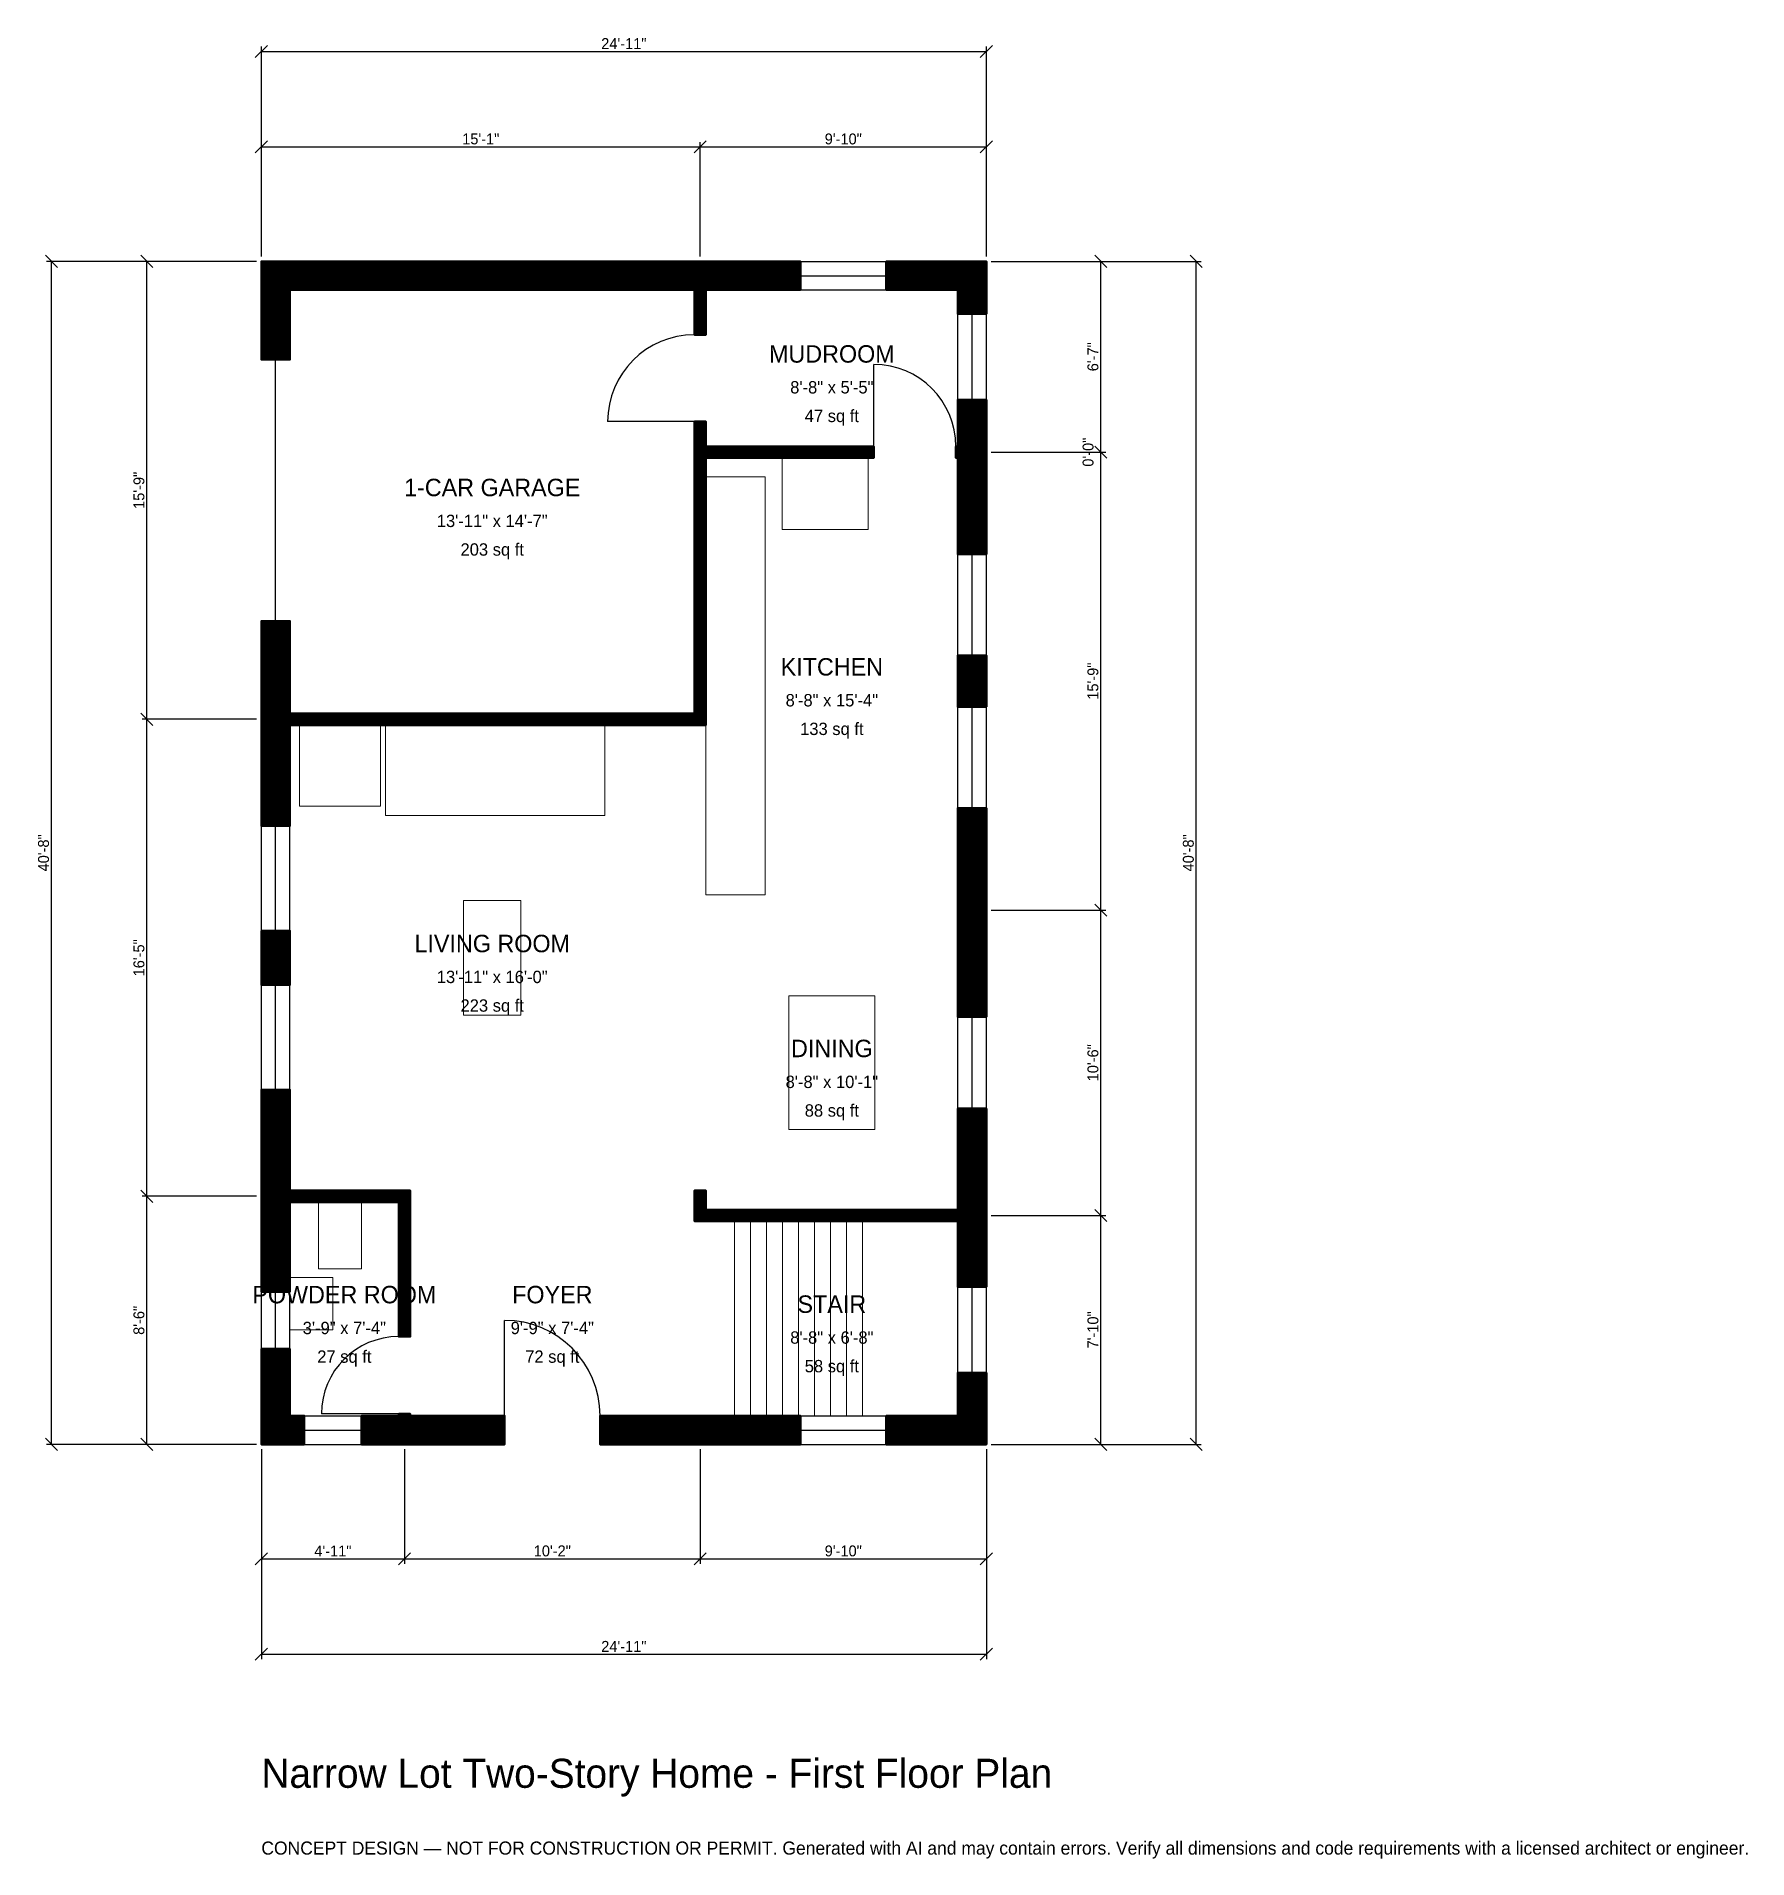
# Model space of a CAD drawing. Header units: inches. Extents: x -93 to 613, y -171 to 581.
import ezdxf
from ezdxf.enums import TextEntityAlignment as Align

# ---------------------------------------------------------------- set-up
doc = ezdxf.new("R2010")
doc.units = ezdxf.units.IN
doc.header["$MEASUREMENT"] = 0
doc.linetypes.add('DASHED', pattern=[0.6, 0.5, -0.1])
for name, color, linetype, lineweight in [('A-ANNO-DIMS', 1, 'Continuous', 13), ('A-ANNO-TEXT', 7, 'Continuous', 18), ('A-AREA-IDEN', 7, 'Continuous', 18), ('A-DOOR', 2, 'Continuous', 25), ('A-FLOR-FIXT', 9, 'Continuous', 13), ('A-FLOR-STRS', 3, 'Continuous', 18), ('A-FURN', 9, 'Continuous', 13), ('A-GLAZ', 4, 'Continuous', 25), ('A-WALL', 7, 'Continuous', 50), ('A-WALL-PATT', 8, 'Continuous', 13)]:
    doc.layers.add(name, color=color, linetype=linetype, lineweight=lineweight)
doc.dimstyles.new('PLAN', dxfattribs={"dimtxt": 4.5, "dimasz": 3, "dimexe": 2, "dimexo": 2, "dimgap": 1, "dimtad": 1, "dimdec": 0, "dimlunit": 4, "dimtsz": 2.5, "dimcen": 2.5, "dimclrd": 1, "dimclre": 1, "dimazin": 3, "dimtfac": 1, "dimtmove": 0, "dimatfit": 3})

msp = doc.modelspace()

# ---------------------------------------------------------------- hatches: boundary and pattern name
at = {"layer": 'A-WALL-PATT'}
h = msp.add_hatch(dxfattribs=at)
h.set_pattern_fill('ANSI31', color=8, scale=0.8)
h.paths.add_polyline_path([(61.4173, 0), (61.4173, 0), (56.6929, 0), (56.6929, 0), (53.1496, 0), (41.3386, 0), (41.3386, 11.811), (53.1496, 11.811), (56.6929, 11.811), (56.6929, 12.5984), (61.4173, 12.5984), (61.4173, 11.811), (64.9606, 11.811), (100.3937, 11.811), (100.3937, 0), (64.9606, 0), (61.4173, 0)])
h.paths.add_polyline_path([(11.811, 0), (11.811, 0), (0, 0), (0, 0), (0, 0), (0, 11.811), (0, 11.811), (0, 39.3701), (11.811, 39.3701), (11.811, 11.811), (17.7165, 11.811), (17.7165, 0), (11.811, 0)])
h.paths.add_polyline_path([(0, 96.4567), (0, 100), (0, 100), (0, 104.7244), (0, 104.7244), (0, 108.2677), (0, 146.3255), (11.811, 146.3255), (11.811, 108.2677), (11.811, 104.7244), (56.6929, 104.7244), (61.4173, 104.7244), (61.4173, 100), (61.4173, 44.4882), (56.6929, 44.4882), (56.6929, 100), (11.811, 100), (11.811, 96.4567), (11.811, 62.9921), (0, 62.9921), (0, 96.4567)])
h.paths.add_polyline_path([(0, 211.9423), (11.811, 211.9423), (11.811, 189.6325), (0, 189.6325), (0, 211.9423)])
h.paths.add_polyline_path([(0, 293.3071), (0, 296.8504), (0, 296.8504), (0, 301.5748), (0, 301.5748), (0, 305.1181), (0, 339.7638), (11.811, 339.7638), (11.811, 305.1181), (11.811, 301.5748), (178.7402, 301.5748), (178.7402, 407.0866), (178.7402, 407.0866), (178.7402, 411.811), (178.7402, 422.0472), (183.4646, 422.0472), (183.4646, 411.811), (252.7559, 411.811), (252.7559, 407.0866), (183.4646, 407.0866), (183.4646, 301.5748), (183.4646, 296.8504), (178.7402, 296.8504), (11.811, 296.8504), (11.811, 293.3071), (11.811, 255.2493), (0, 255.2493), (0, 293.3071)])
h.paths.add_polyline_path([(0, 476.378), (0, 476.378), (0, 488.189), (0, 488.189), (0, 488.189), (11.811, 488.189), (11.811, 488.189), (175.1969, 488.189), (175.1969, 488.189), (178.7402, 488.189), (178.7402, 488.189), (183.4646, 488.189), (183.4646, 488.189), (222.4409, 488.189), (222.4409, 476.378), (187.0079, 476.378), (187.0079, 476.378), (183.4646, 476.378), (183.4646, 457.874), (178.7402, 457.874), (178.7402, 476.378), (11.811, 476.378), (11.811, 447.6378), (0, 447.6378), (0, 476.378)])
h.paths.add_polyline_path([(287.4016, 488.189), (287.4016, 488.189), (299.2126, 488.189), (299.2126, 488.189), (299.2126, 488.189), (299.2126, 476.378), (299.2126, 476.378), (299.2126, 466.5354), (287.4016, 466.5354), (287.4016, 476.378), (257.874, 476.378), (257.874, 488.189), (287.4016, 488.189)])
h.paths.add_polyline_path([(299.2126, 415.3543), (299.2126, 411.811), (299.2126, 411.811), (299.2126, 407.0866), (299.2126, 407.0866), (299.2126, 403.5433), (299.2126, 367.3228), (287.4016, 367.3228), (287.4016, 403.5433), (287.4016, 407.0866), (286.6142, 407.0866), (286.6142, 411.811), (287.4016, 411.811), (287.4016, 415.3543), (287.4016, 431.1024), (299.2126, 431.1024), (299.2126, 415.3543)])
h.paths.add_polyline_path([(299.2126, 304.3307), (287.4016, 304.3307), (287.4016, 325.5906), (299.2126, 325.5906), (299.2126, 304.3307)])
h.paths.add_polyline_path([(299.2126, 226.378), (299.2126, 214.5669), (299.2126, 176.378), (287.4016, 176.378), (287.4016, 214.5669), (287.4016, 226.378), (287.4016, 262.5984), (299.2126, 262.5984), (299.2126, 226.378)])
h.paths.add_polyline_path([(299.2126, 100.3937), (299.2126, 96.8504), (299.2126, 96.8504), (299.2126, 92.126), (299.2126, 92.126), (299.2126, 88.5827), (299.2126, 64.9606), (287.4016, 64.9606), (287.4016, 88.5827), (287.4016, 92.126), (183.4646, 92.126), (178.7402, 92.126), (178.7402, 96.8504), (178.7402, 104.7244), (183.4646, 104.7244), (183.4646, 96.8504), (287.4016, 96.8504), (287.4016, 100.3937), (287.4016, 138.5827), (299.2126, 138.5827), (299.2126, 100.3937)])
h.paths.add_polyline_path([(299.2126, 11.811), (299.2126, 11.811), (299.2126, 0), (299.2126, 0), (299.2126, 0), (287.4016, 0), (287.4016, 0), (257.874, 0), (257.874, 11.811), (287.4016, 11.811), (287.4016, 29.5276), (299.2126, 29.5276), (299.2126, 11.811)])
h.paths.add_polyline_path([(187.0079, 0), (175.1969, 0), (139.7638, 0), (139.7638, 11.811), (175.1969, 11.811), (187.0079, 11.811), (222.4409, 11.811), (222.4409, 0), (187.0079, 0)])

# ---------------------------------------------------------------- linework, layer by layer
at = {"layer": 'A-DOOR', "linetype": 'DASHED'}
msp.add_line((5.9055, 339.7638), (5.9055, 447.6378), dxfattribs=at)
at = {"layer": 'A-DOOR'}
for p, q in [((252.7559, 411.811), (252.7559, 445.6693)), ((178.7402, 422.0472), (142.9134, 422.0472)), ((100.3937, 11.811), (100.3937, 51.1811)), ((56.6929, 12.5984), (24.8031, 12.5984))]:
    msp.add_line(p, q, dxfattribs=at)
for centre, radius, start, end in [((178.7402, 422.0472), 35.8268, 90, 180), ((252.7559, 411.811), 33.8583, 0, 90), ((100.3937, 11.811), 39.3701, 0, 90), ((56.6929, 12.5984), 31.8898, 90, 180)]:
    msp.add_arc(centre, radius, start, end, dxfattribs=at)
at = {"layer": 'A-FLOR-FIXT'}
for points in [[(183.4646, 226.7717), (207.874, 226.7717), (207.874, 399.2126), (183.4646, 399.2126)], [(23.622, 72.4409), (41.3386, 72.4409), (41.3386, 100), (23.622, 100)], [(11.811, 47.2441), (29.5276, 47.2441), (29.5276, 68.8976), (11.811, 68.8976)]]:
    msp.add_lwpolyline(points, close=True, dxfattribs=at)
at = {"layer": 'A-FLOR-STRS'}
for p, q in [((195.2756, 11.811), (195.2756, 92.126)), ((201.8701, 11.811), (201.8701, 92.126)), ((208.4646, 11.811), (208.4646, 92.126)), ((215.0591, 11.811), (215.0591, 92.126)), ((221.6535, 11.811), (221.6535, 92.126)), ((228.248, 11.811), (228.248, 92.126)), ((234.8425, 11.811), (234.8425, 92.126)), ((241.437, 11.811), (241.437, 92.126)), ((248.0315, 11.811), (248.0315, 92.126))]:
    msp.add_line(p, q, dxfattribs=at)
at = {"layer": 'A-FURN'}
for points in [[(214.9606, 377.5591), (250.3937, 377.5591), (250.3937, 407.0866), (214.9606, 407.0866)], [(15.748, 263.3858), (49.2126, 263.3858), (49.2126, 296.8504), (15.748, 296.8504)], [(51.1811, 259.4488), (141.7323, 259.4488), (141.7323, 296.8504), (51.1811, 296.8504)], [(83.4646, 177.1654), (107.0866, 177.1654), (107.0866, 224.4094), (83.4646, 224.4094)], [(217.7165, 129.9213), (253.1496, 129.9213), (253.1496, 185.0394), (217.7165, 185.0394)]]:
    msp.add_lwpolyline(points, close=True, dxfattribs=at)
at = {"layer": 'A-GLAZ'}
for p, q in [((222.4409, 488.189), (257.874, 488.189)), ((222.4409, 482.2835), (257.874, 482.2835)), ((222.4409, 476.378), (257.874, 476.378)), ((287.4016, 431.1024), (287.4016, 466.5354)), ((293.3071, 431.1024), (293.3071, 466.5354)), ((299.2126, 431.1024), (299.2126, 466.5354)), ((287.4016, 325.5906), (287.4016, 367.3228)), ((293.3071, 325.5906), (293.3071, 367.3228)), ((299.2126, 325.5906), (299.2126, 367.3228)), ((287.4016, 262.5984), (287.4016, 304.3307)), ((293.3071, 262.5984), (293.3071, 304.3307)), ((299.2126, 262.5984), (299.2126, 304.3307)), ((0, 211.9423), (0, 255.2493)), ((5.9055, 211.9423), (5.9055, 255.2493)), ((11.811, 211.9423), (11.811, 255.2493)), ((0, 146.3255), (0, 189.6325)), ((5.9055, 146.3255), (5.9055, 189.6325)), ((11.811, 146.3255), (11.811, 189.6325)), ((287.4016, 138.5827), (287.4016, 176.378)), ((293.3071, 138.5827), (293.3071, 176.378)), ((299.2126, 138.5827), (299.2126, 176.378)), ((0, 39.3701), (0, 62.9921)), ((5.9055, 39.3701), (5.9055, 62.9921)), ((11.811, 39.3701), (11.811, 62.9921)), ((287.4016, 29.5276), (287.4016, 64.9606)), ((293.3071, 29.5276), (293.3071, 64.9606)), ((299.2126, 29.5276), (299.2126, 64.9606)), ((17.7165, 11.811), (41.3386, 11.811)), ((222.4409, 11.811), (257.874, 11.811)), ((17.7165, 5.9055), (41.3386, 5.9055)), ((17.7165, 0), (41.3386, 0)), ((222.4409, 5.9055), (257.874, 5.9055)), ((222.4409, 0), (257.874, 0))]:
    msp.add_line(p, q, dxfattribs=at)
at = {"layer": 'A-WALL'}
for points in [[(0, 476.378), (0, 476.378), (0, 488.189), (0, 488.189), (0, 488.189), (11.811, 488.189), (11.811, 488.189), (175.1969, 488.189), (175.1969, 488.189), (178.7402, 488.189), (178.7402, 488.189), (183.4646, 488.189), (183.4646, 488.189), (222.4409, 488.189), (222.4409, 476.378), (187.0079, 476.378), (187.0079, 476.378), (183.4646, 476.378), (183.4646, 457.874), (178.7402, 457.874), (178.7402, 476.378), (11.811, 476.378), (11.811, 447.6378), (0, 447.6378), (0, 476.378)], [(287.4016, 488.189), (287.4016, 488.189), (299.2126, 488.189), (299.2126, 488.189), (299.2126, 488.189), (299.2126, 476.378), (299.2126, 476.378), (299.2126, 466.5354), (287.4016, 466.5354), (287.4016, 476.378), (257.874, 476.378), (257.874, 488.189), (287.4016, 488.189)], [(299.2126, 415.3543), (299.2126, 411.811), (299.2126, 411.811), (299.2126, 407.0866), (299.2126, 407.0866), (299.2126, 403.5433), (299.2126, 367.3228), (287.4016, 367.3228), (287.4016, 403.5433), (287.4016, 407.0866), (286.6142, 407.0866), (286.6142, 411.811), (287.4016, 411.811), (287.4016, 415.3543), (287.4016, 431.1024), (299.2126, 431.1024), (299.2126, 415.3543)], [(0, 293.3071), (0, 296.8504), (0, 296.8504), (0, 301.5748), (0, 301.5748), (0, 305.1181), (0, 339.7638), (11.811, 339.7638), (11.811, 305.1181), (11.811, 301.5748), (178.7402, 301.5748), (178.7402, 407.0866), (178.7402, 407.0866), (178.7402, 411.811), (178.7402, 422.0472), (183.4646, 422.0472), (183.4646, 411.811), (252.7559, 411.811), (252.7559, 407.0866), (183.4646, 407.0866), (183.4646, 301.5748), (183.4646, 296.8504), (178.7402, 296.8504), (11.811, 296.8504), (11.811, 293.3071), (11.811, 255.2493), (0, 255.2493), (0, 293.3071)], [(299.2126, 304.3307), (287.4016, 304.3307), (287.4016, 325.5906), (299.2126, 325.5906), (299.2126, 304.3307)], [(299.2126, 226.378), (299.2126, 214.5669), (299.2126, 176.378), (287.4016, 176.378), (287.4016, 214.5669), (287.4016, 226.378), (287.4016, 262.5984), (299.2126, 262.5984), (299.2126, 226.378)], [(0, 211.9423), (11.811, 211.9423), (11.811, 189.6325), (0, 189.6325), (0, 211.9423)], [(0, 96.4567), (0, 100), (0, 100), (0, 104.7244), (0, 104.7244), (0, 108.2677), (0, 146.3255), (11.811, 146.3255), (11.811, 108.2677), (11.811, 104.7244), (56.6929, 104.7244), (61.4173, 104.7244), (61.4173, 100), (61.4173, 44.4882), (56.6929, 44.4882), (56.6929, 100), (11.811, 100), (11.811, 96.4567), (11.811, 62.9921), (0, 62.9921), (0, 96.4567)], [(299.2126, 100.3937), (299.2126, 96.8504), (299.2126, 96.8504), (299.2126, 92.126), (299.2126, 92.126), (299.2126, 88.5827), (299.2126, 64.9606), (287.4016, 64.9606), (287.4016, 88.5827), (287.4016, 92.126), (183.4646, 92.126), (178.7402, 92.126), (178.7402, 96.8504), (178.7402, 104.7244), (183.4646, 104.7244), (183.4646, 96.8504), (287.4016, 96.8504), (287.4016, 100.3937), (287.4016, 138.5827), (299.2126, 138.5827), (299.2126, 100.3937)], [(11.811, 0), (11.811, 0), (0, 0), (0, 0), (0, 0), (0, 11.811), (0, 11.811), (0, 39.3701), (11.811, 39.3701), (11.811, 11.811), (17.7165, 11.811), (17.7165, 0), (11.811, 0)], [(299.2126, 11.811), (299.2126, 11.811), (299.2126, 0), (299.2126, 0), (299.2126, 0), (287.4016, 0), (287.4016, 0), (257.874, 0), (257.874, 11.811), (287.4016, 11.811), (287.4016, 29.5276), (299.2126, 29.5276), (299.2126, 11.811)], [(61.4173, 0), (61.4173, 0), (56.6929, 0), (56.6929, 0), (53.1496, 0), (41.3386, 0), (41.3386, 11.811), (53.1496, 11.811), (56.6929, 11.811), (56.6929, 12.5984), (61.4173, 12.5984), (61.4173, 11.811), (64.9606, 11.811), (100.3937, 11.811), (100.3937, 0), (64.9606, 0), (61.4173, 0)], [(187.0079, 0), (175.1969, 0), (139.7638, 0), (139.7638, 11.811), (175.1969, 11.811), (187.0079, 11.811), (222.4409, 11.811), (222.4409, 0), (187.0079, 0)]]:
    msp.add_lwpolyline(points, close=True, dxfattribs=at)

# ---------------------------------------------------------------- texts
at = {"layer": 'A-ANNO-TEXT'}
for s, height, p in [('Narrow Lot Two-Story Home - First Floor Plan', 12, (0, -141.7323)), ('CONCEPT DESIGN — NOT FOR CONSTRUCTION OR PERMIT. Generated with AI and may contain errors. Verify all dimensions and code requirements with a licensed architect or engineer.', 5.4, (0, -169.2913))]:
    msp.add_text(s, height=height, dxfattribs=at).set_placement(p)
at = {"layer": 'A-AREA-IDEN'}
for s, height, p in [('MUDROOM', 7.2, (235.4331, 450)), ('8\'-8" x 5\'-5"', 5.1, (235.4331, 436.2205)), ('47 sq ft', 5.1, (235.4331, 424.4094)), ('1-CAR GARAGE', 7.2, (95.2756, 394.8819)), ('13\'-11" x 14\'-7"', 5.1, (95.2756, 381.1024)), ('203 sq ft', 5.1, (95.2756, 369.2913)), ('KITCHEN', 7.2, (235.4331, 320.8661)), ('8\'-8" x 15\'-4"', 5.1, (235.4331, 307.0866)), ('133 sq ft', 5.1, (235.4331, 295.2756)), ('LIVING ROOM', 7.2, (95.2756, 206.6929)), ('13\'-11" x 16\'-0"', 5.1, (95.2756, 192.9134)), ('223 sq ft', 5.1, (95.2756, 181.1024)), ('DINING', 7.2, (235.4331, 163.3858)), ('8\'-8" x 10\'-1"', 5.1, (235.4331, 149.6063)), ('88 sq ft', 5.1, (235.4331, 137.7953)), ('POWDER ROOM', 7.2, (34.252, 61.811)), ('FOYER', 7.2, (120.0787, 61.811)), ('STAIR', 7.2, (235.4331, 57.874)), ('3\'-9" x 7\'-4"', 5.1, (34.252, 48.0315)), ('9\'-9" x 7\'-4"', 5.1, (120.0787, 48.0315)), ('8\'-8" x 6\'-8"', 5.1, (235.4331, 44.0945)), ('27 sq ft', 5.1, (34.252, 36.2205)), ('72 sq ft', 5.1, (120.0787, 36.2205)), ('58 sq ft', 5.1, (235.4331, 32.2835))]:
    msp.add_text(s, height=height, dxfattribs=at).set_placement(p, align=Align.MIDDLE_CENTER)

# ---------------------------------------------------------------- dimensions: what is measured, and where the dimension line sits
at = {"layer": 'A-ANNO-DIMS'}
for base, p1, p2, text in [((0, 574.8031), (0, 488.189), (299.2126, 488.189), '24\'-11"'), ((0, 535.4331), (0, 488.189), (181.1024, 488.189), '15\'-1"'), ((181.1024, 535.4331), (181.1024, 488.189), (299.2126, 488.189), '9\'-10"'), ((0, -47.2441), (0, 0), (59.0551, 0), '4\'-11"'), ((0, -86.6142), (0, 0), (299.2126, 0), '24\'-11"'), ((59.0551, -47.2441), (59.0551, 0), (181.1024, 0), '10\'-2"'), ((181.1024, -47.2441), (181.1024, 0), (299.2126, 0), '9\'-10"')]:
    msp.add_linear_dim(base=base, p1=p1, p2=p2, text=text, dimstyle='PLAN', dxfattribs=at).render()
for base, p1, p2, text in [((-86.6142, 0), (0, 0), (0, 488.189), '40\'-8"'), ((-47.2441, 299.2126), (0, 299.2126), (0, 488.189), '15\'-9"'), ((346.4567, 409.4488), (299.2126, 409.4488), (299.2126, 488.189), '6\'-7"'), ((385.8268, 0), (299.2126, 0), (299.2126, 488.189), '40\'-8"'), ((346.4567, 409.4488), (299.2126, 409.4488), (299.2126, 409.4488), '0\'-0"'), ((346.4567, 220.4724), (299.2126, 220.4724), (299.2126, 409.4488), '15\'-9"'), ((-47.2441, 102.3622), (0, 102.3622), (0, 299.2126), '16\'-5"'), ((346.4567, 94.4882), (299.2126, 94.4882), (299.2126, 220.4724), '10\'-6"'), ((-47.2441, 0), (0, 0), (0, 102.3622), '8\'-6"'), ((346.4567, 0), (299.2126, 0), (299.2126, 94.4882), '7\'-10"')]:
    msp.add_linear_dim(base=base, p1=p1, p2=p2, angle=90, text=text, dimstyle='PLAN', dxfattribs=at).render()

doc.saveas('drawing.dxf')
